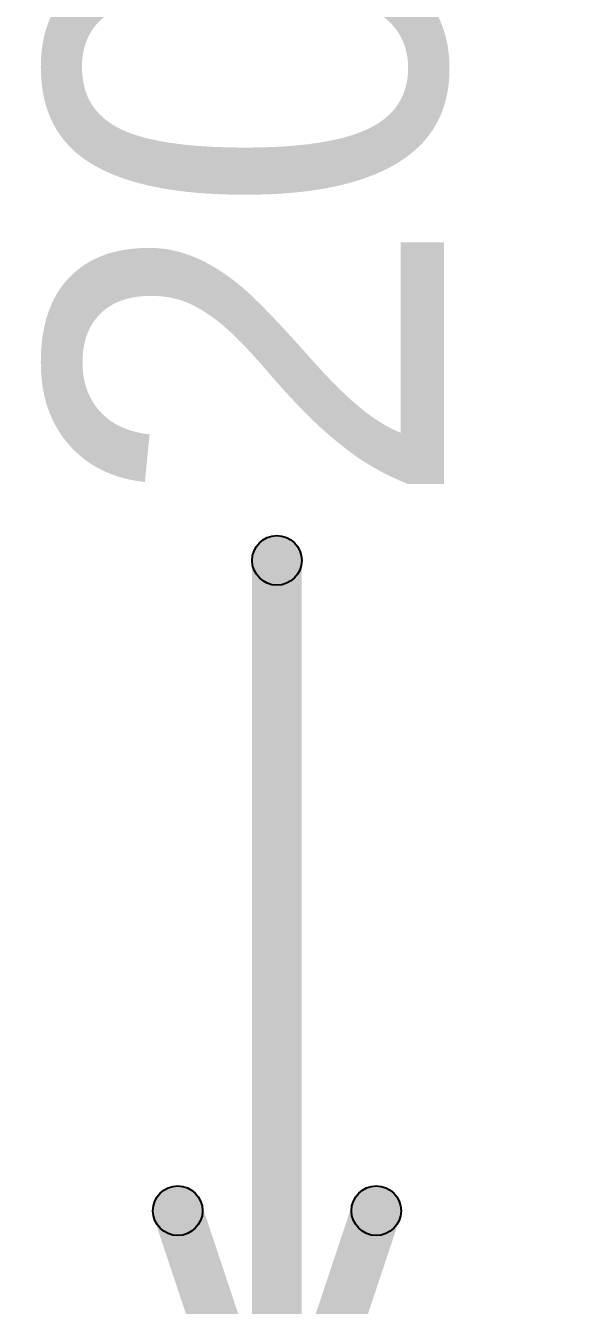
# Model space of a CAD drawing. Header units: millimetres. Extents: x -0.55 to 1.07, y -0.21 to 1.95.
# Drawn here: x 0.9661 to 1.0744, y 0.6938 to 0.9516 of the extents above; entities that cross this region are included whole.
import ezdxf

# ---------------------------------------------------------------- set-up
doc = ezdxf.new("R2010")
doc.units = ezdxf.units.MM
doc.header["$MEASUREMENT"] = 0
doc.layers.add('Mechanical1', color=6, linetype='Continuous')

msp = doc.modelspace()

# ---------------------------------------------------------------- hatches: boundary and pattern name
at = {"layer": 'Mechanical1'}
h = msp.add_hatch(color=6, dxfattribs=at)
edge = h.paths.add_edge_path()
edge.add_arc((1.01674, 0.84385), 0.005, 0, 360)
for points in [[(1.02174, 0.65283), (1.01174, 0.65283), (1.01174, 0.84385), (1.02174, 0.84385)], [(0.992, 0.71125), (1.00148, 0.71441), (1.02148, 0.65441), (1.012, 0.65125)], [(1.02148, 0.65125), (1.012, 0.65441), (1.032, 0.71441), (1.04148, 0.71125)]]:
    msp.add_hatch(color=6, dxfattribs=at).paths.add_polyline_path(points)
h = msp.add_hatch(color=6, dxfattribs=at)
edge = h.paths.add_edge_path()
edge.add_arc((0.99674, 0.71283), 0.005, 0, 360)
h = msp.add_hatch(color=6, dxfattribs=at)
edge = h.paths.add_edge_path()
edge.add_arc((1.03674, 0.71283), 0.005, 0, 360)

# ---------------------------------------------------------------- linework, layer by layer
for centre in [(1.01674, 0.84385), (0.99674, 0.71283), (1.03674, 0.71283)]:
    msp.add_circle(centre, 0.005, dxfattribs=at)

# ---------------------------------------------------------------- texts
msp.add_text('20.08 (mm)', height=0.08, rotation=90, dxfattribs=at).set_placement((1.05036, 0.85385))

doc.saveas('drawing.dxf')
